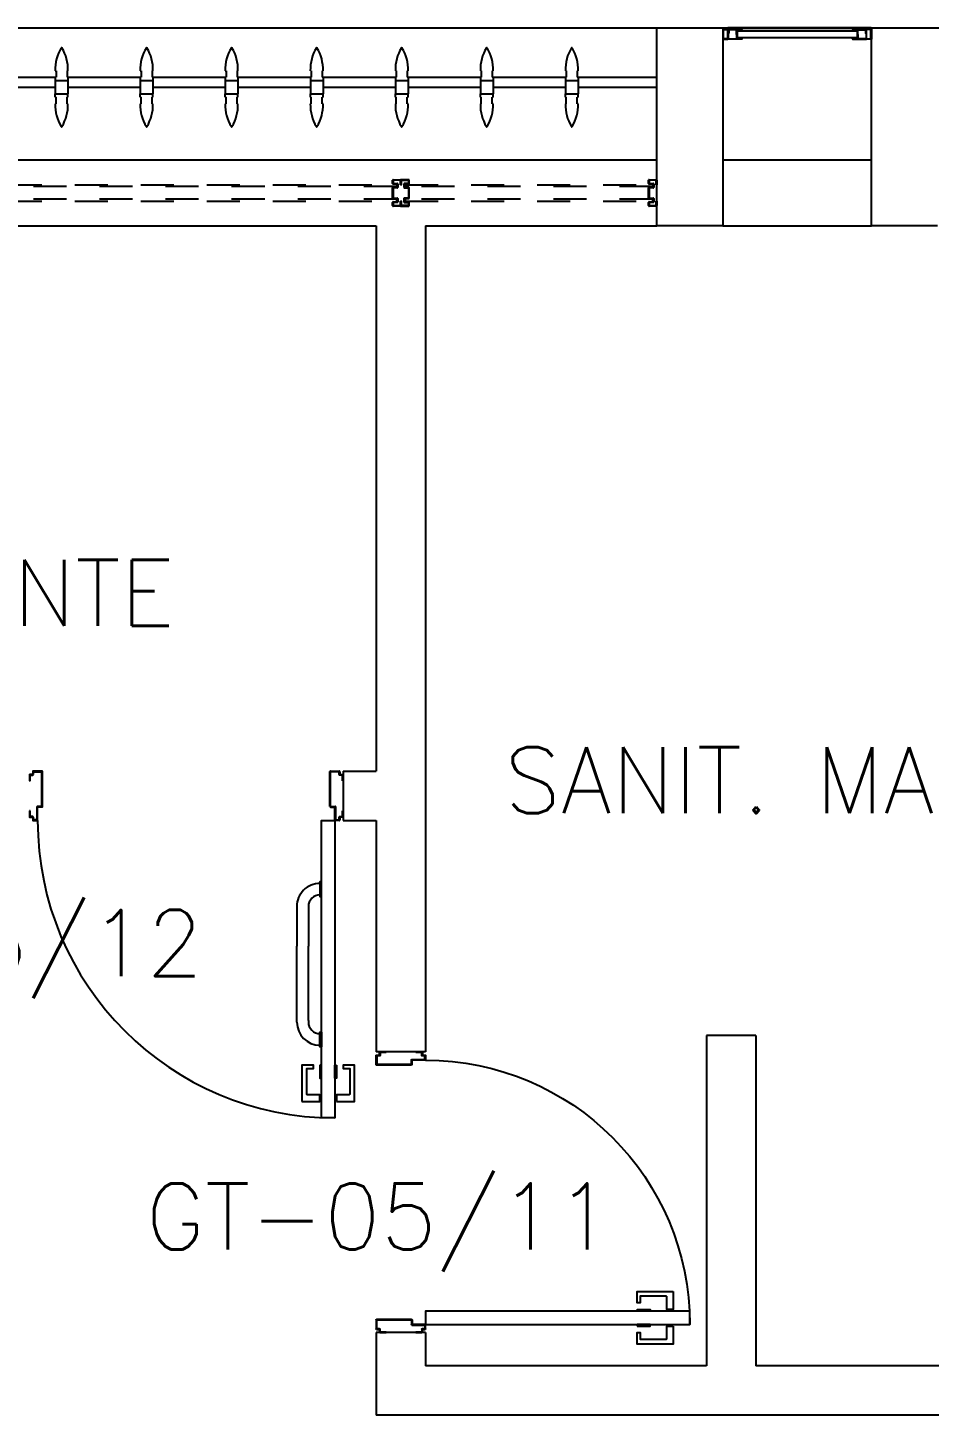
# Model space of a CAD drawing. Header units: millimetres. Extents: x 2686 to 2939, y 1294 to 1441.
# Drawn here: x 2807.566 to 2810.296, y 1406.775 to 1410.975 of the extents above; entities that cross this region are included whole.
import ezdxf

# ---------------------------------------------------------------- set-up
doc = ezdxf.new("R2010")
doc.units = ezdxf.units.MM
doc.linetypes.add('HIDDEN', pattern=[0.375, 0.25, -0.125])
for name, color, linetype in [('AR-ALV', 2, 'Continuous'), ('AR-BRISES', 1, 'Continuous'), ('AR-ESQ', 1, 'Continuous'), ('AR-ESTC', 3, 'Continuous'), ('AR-PORTA', 1, 'Continuous'), ('BR-PAINEL', 1, 'Continuous'), ('BR-SUPORTE', 1, 'Continuous'), ('DT-ESQ-BAGUETE-C', 1, 'Continuous'), ('DT-ESQ-PERFIL CADEIRA-C', 2, 'Continuous'), ('DT-ESQ-PERFIL CADEIRA-V', 2, 'Continuous'), ('DT-ESQ-VENEZIANA-C', 1, 'Continuous'), ('DT-ESQ-VENEZIANA-V', 1, 'Continuous'), ('DT-ESQ-VIDRO-PROJ', 32, 'HIDDEN'), ('DT-TXTMOD', 1, 'Continuous'), ('ENDEREÇO', 2, 'Continuous'), ('ibio', 2, 'Continuous'), ('maçaneta', 1, 'Continuous'), ('mov', 1, 'Continuous'), ('PM-PERFIL U-C', 2, 'Continuous'), ('PM-PUXADOR-V', 1, 'Continuous'), ('pm1', 2, 'Continuous'), ('pm2', 2, 'Continuous'), ('TEXTO', 2, 'Continuous')]:
    doc.layers.add(name, color=color, linetype=linetype)
doc.styles.add('S10', font='simplex.shx', dxfattribs={"height": 0.1})
doc.styles.add('UNB-100', font='simplex.shx', dxfattribs={"height": 0.2})
doc.styles.add('UNB1-100', font='simplex.shx', dxfattribs={"height": 0.2})

# ---------------------------------------------------------------- blocks, each defined once
blk = doc.blocks.new('EF59-P')
at = {"layer": 'DT-ESQ-VIDRO-PROJ', "ltscale": 0.1}
for points in [[(0.025, -0.1285), (0.025, -0.1385, -0.414214), (0.0235, -0.14), (0.0015, -0.14, -0.414214), (0, -0.1385), (0, -0.125), (0.0015, -0.125), (0.0015, -0.138, 0.414214), (0.002, -0.1385), (0.023, -0.1385, 0.414214), (0.0235, -0.138), (0.0235, -0.1285), (0.0105, -0.1285, -0.414214), (0.009, -0.127), (0.009, -0.117, -0.414214), (0.0105, -0.1155), (0.0235, -0.1155), (0.0235, -0.0845), (0.0105, -0.0845, -0.414214), (0.009, -0.083), (0.009, -0.073, -0.414214), (0.0105, -0.0715), (0.0235, -0.0715), (0.0235, -0.062, 0.414214), (0.023, -0.0615), (0.002, -0.0615, 0.414214), (0.0015, -0.062), (0.0015, -0.075), (0, -0.075), (0, -0.0615, -0.414214), (0.0015, -0.06), (0.0235, -0.06, -0.414214), (0.025, -0.0615), (0.025, -0.0715, -0.414214), (0.0235, -0.073), (0.0105, -0.073), (0.0105, -0.083), (0.0235, -0.083), (0.0235, -0.083, -0.414214), (0.025, -0.0845), (0.025, -0.1155, -0.414214), (0.0235, -0.117), (0.0235, -0.117), (0.0105, -0.117), (0.0105, -0.127), (0.0235, -0.127, -0.414214)], [(0.75, -0.1285), (0.75, -0.1385, 0.414214), (0.7515, -0.14), (0.7735, -0.14, 0.414214), (0.775, -0.1385), (0.775, -0.125), (0.7735, -0.125), (0.7735, -0.138, -0.414214), (0.773, -0.1385), (0.752, -0.1385, -0.414214), (0.7515, -0.138), (0.7515, -0.1285), (0.7645, -0.1285, 0.414214), (0.766, -0.127), (0.766, -0.117, 0.414214), (0.7645, -0.1155), (0.7515, -0.1155), (0.7515, -0.0845), (0.7645, -0.0845, 0.414214), (0.766, -0.083), (0.766, -0.073, 0.414214), (0.7645, -0.0715), (0.7515, -0.0715), (0.7515, -0.062, -0.414214), (0.752, -0.0615), (0.773, -0.0615, -0.414214), (0.7735, -0.062), (0.7735, -0.075), (0.775, -0.075), (0.775, -0.0615, 0.414214), (0.7735, -0.06), (0.7515, -0.06, 0.414214), (0.75, -0.0615), (0.75, -0.0715, 0.414214), (0.7515, -0.073), (0.7645, -0.073), (0.7645, -0.083), (0.7515, -0.083), (0.7515, -0.083, 0.414214), (0.75, -0.0845), (0.75, -0.1155, 0.414214), (0.7515, -0.117), (0.7515, -0.117), (0.7645, -0.117), (0.7645, -0.127), (0.7515, -0.127, 0.414214)], [(0.8, -0.1285), (0.8, -0.1385, -0.414214), (0.7985, -0.14), (0.7765, -0.14, -0.414214), (0.775, -0.1385), (0.775, -0.125), (0.7765, -0.125), (0.7765, -0.138, 0.414214), (0.777, -0.1385), (0.798, -0.1385, 0.414214), (0.7985, -0.138), (0.7985, -0.1285), (0.7855, -0.1285, -0.414214), (0.784, -0.127), (0.784, -0.117, -0.414214), (0.7855, -0.1155), (0.7985, -0.1155), (0.7985, -0.0845), (0.7855, -0.0845, -0.414214), (0.784, -0.083), (0.784, -0.073, -0.414214), (0.7855, -0.0715), (0.7985, -0.0715), (0.7985, -0.062, 0.414214), (0.798, -0.0615), (0.777, -0.0615, 0.414214), (0.7765, -0.062), (0.7765, -0.075), (0.775, -0.075), (0.775, -0.0615, -0.414214), (0.7765, -0.06), (0.7985, -0.06, -0.414214), (0.8, -0.0615), (0.8, -0.0715, -0.414214), (0.7985, -0.073), (0.7855, -0.073), (0.7855, -0.083), (0.7985, -0.083), (0.7985, -0.083, -0.414214), (0.8, -0.0845), (0.8, -0.1155, -0.414214), (0.7985, -0.117), (0.7985, -0.117), (0.7855, -0.117), (0.7855, -0.127), (0.7985, -0.127, -0.414214)]]:
    blk.add_lwpolyline(points, format="xyb", close=True, dxfattribs=at)
for points in [[(0.7625, -0.081), (0.7625, -0.075), (0.0125, -0.075), (0.0125, -0.081)], [(1.9625, -0.081), (1.9625, -0.075), (0.7875, -0.075), (0.7875, -0.081)], [(0.7625, -0.119), (0.7625, -0.125), (0.0125, -0.125), (0.0125, -0.119)], [(1.9625, -0.119), (1.9625, -0.125), (0.7875, -0.125), (0.7875, -0.119)]]:
    blk.add_lwpolyline(points, close=True, dxfattribs=at)
at = {"layer": 'DT-TXTMOD', "ltscale": 0.1, "style": 'S10', "flags": 3}
for tag, p in [('M01', (0.025, -0.28)), ('M02', (0.3253, -0.28)), ('M03', (0.627, -0.28)), ('M04', (0.9288, -0.28)), ('M05', (1.2306, -0.28)), ('M06', (1.5323, -0.28)), ('M07', (1.8341, -0.28)), ('M08', (2.1359, -0.28)), ('M09', (2.4376, -0.28)), ('M10', (2.7394, -0.28)), ('M11', (3.0412, -0.28)), ('M12', (3.3429, -0.28)), ('M13', (3.6447, -0.28)), ('M14', (3.9464, -0.28)), ('M15', (4.2482, -0.28)), ('M16', (4.55, -0.28)), ('M17', (4.8517, -0.28))]:
    blk.add_attdef(tag, p, '', height=0.1, dxfattribs=at)
blk = doc.blocks.new('BR-MODULO8')
at = {"layer": 'BR-PAINEL'}
for p, q in [((-1.8217, 0.27), (-1.8192, 0.27)), ((-1.8192, 0.27), (-1.8192, 0.25)), ((-1.7858, 0.27), (-1.7858, 0.25)), ((-1.7833, 0.27), (-1.7858, 0.27)), ((-1.5642, 0.27), (-1.5617, 0.27)), ((-1.5617, 0.27), (-1.5617, 0.25)), ((-1.5283, 0.27), (-1.5283, 0.25)), ((-1.5258, 0.27), (-1.5283, 0.27)), ((-1.3067, 0.27), (-1.3042, 0.27)), ((-1.3042, 0.27), (-1.3042, 0.25)), ((-1.2708, 0.27), (-1.2708, 0.25)), ((-1.2683, 0.27), (-1.2708, 0.27)), ((-1.0492, 0.27), (-1.0467, 0.27)), ((-1.0467, 0.27), (-1.0467, 0.25)), ((-1.0133, 0.27), (-1.0133, 0.25)), ((-1.0108, 0.27), (-1.0133, 0.27)), ((-0.7917, 0.27), (-0.7892, 0.27)), ((-0.7892, 0.27), (-0.7892, 0.25)), ((-0.7558, 0.27), (-0.7558, 0.25)), ((-0.7533, 0.27), (-0.7558, 0.27)), ((-0.5342, 0.27), (-0.5317, 0.27)), ((-0.5317, 0.27), (-0.5317, 0.25)), ((-0.4958, 0.27), (-0.4983, 0.27)), ((-0.4983, 0.27), (-0.4983, 0.25)), ((-0.2767, 0.27), (-0.2742, 0.27)), ((-0.2742, 0.27), (-0.2742, 0.25)), ((-0.2408, 0.27), (-0.2408, 0.25)), ((-0.2383, 0.27), (-0.2408, 0.27)), ((-1.8217, 0.25), (-1.8217, 0.24)), ((-1.8217, 0.25), (-1.8192, 0.25)), ((-1.8217, 0.24), (-1.7833, 0.24)), ((-1.8217, 0.24), (-1.8217, 0.2)), ((-1.7833, 0.25), (-1.7858, 0.25)), ((-1.7833, 0.25), (-1.7833, 0.24)), ((-1.7833, 0.24), (-1.7833, 0.2)), ((-1.5642, 0.25), (-1.5642, 0.24)), ((-1.5642, 0.25), (-1.5617, 0.25)), ((-1.5642, 0.24), (-1.5258, 0.24)), ((-1.5642, 0.24), (-1.5642, 0.2)), ((-1.5258, 0.25), (-1.5283, 0.25)), ((-1.5258, 0.25), (-1.5258, 0.24)), ((-1.5258, 0.24), (-1.5258, 0.2)), ((-1.3067, 0.25), (-1.3067, 0.24)), ((-1.3067, 0.25), (-1.3042, 0.25)), ((-1.3067, 0.24), (-1.2683, 0.24)), ((-1.3067, 0.24), (-1.3067, 0.2)), ((-1.2683, 0.25), (-1.2708, 0.25)), ((-1.2683, 0.25), (-1.2683, 0.24)), ((-1.2683, 0.24), (-1.2683, 0.2)), ((-1.0492, 0.25), (-1.0492, 0.24)), ((-1.0492, 0.25), (-1.0467, 0.25)), ((-1.0492, 0.24), (-1.0108, 0.24)), ((-1.0492, 0.24), (-1.0492, 0.2)), ((-1.0108, 0.25), (-1.0133, 0.25)), ((-1.0108, 0.25), (-1.0108, 0.24)), ((-1.0108, 0.24), (-1.0108, 0.2)), ((-0.7917, 0.25), (-0.7917, 0.24)), ((-0.7917, 0.25), (-0.7892, 0.25)), ((-0.7917, 0.24), (-0.7533, 0.24)), ((-0.7917, 0.24), (-0.7917, 0.2)), ((-0.7533, 0.25), (-0.7558, 0.25)), ((-0.7533, 0.25), (-0.7533, 0.24)), ((-0.7533, 0.24), (-0.7533, 0.2)), ((-0.5342, 0.25), (-0.5317, 0.25)), ((-0.5342, 0.25), (-0.5342, 0.24)), ((-0.5342, 0.24), (-0.5342, 0.2)), ((-0.5342, 0.24), (-0.4958, 0.24)), ((-0.4958, 0.25), (-0.4983, 0.25)), ((-0.4958, 0.25), (-0.4958, 0.24)), ((-0.4958, 0.24), (-0.4958, 0.2)), ((-0.2767, 0.25), (-0.2767, 0.24)), ((-0.2767, 0.25), (-0.2742, 0.25)), ((-0.2767, 0.24), (-0.2383, 0.24)), ((-0.2767, 0.24), (-0.2767, 0.2)), ((-0.2383, 0.25), (-0.2408, 0.25)), ((-0.2383, 0.25), (-0.2383, 0.24)), ((-0.2383, 0.24), (-0.2383, 0.2)), ((-1.8217, 0.2), (-1.7833, 0.2)), ((-1.8217, 0.19), (-1.8217, 0.2)), ((-1.8217, 0.19), (-1.8192, 0.19)), ((-1.8217, 0.17), (-1.8192, 0.17)), ((-1.8192, 0.17), (-1.8192, 0.19)), ((-1.7833, 0.19), (-1.7858, 0.19)), ((-1.7858, 0.17), (-1.7858, 0.19)), ((-1.7833, 0.17), (-1.7858, 0.17)), ((-1.7833, 0.19), (-1.7833, 0.2)), ((-1.5642, 0.2), (-1.5258, 0.2)), ((-1.5642, 0.19), (-1.5642, 0.2)), ((-1.5642, 0.19), (-1.5617, 0.19)), ((-1.5642, 0.17), (-1.5617, 0.17)), ((-1.5617, 0.17), (-1.5617, 0.19)), ((-1.5258, 0.19), (-1.5283, 0.19)), ((-1.5283, 0.17), (-1.5283, 0.19)), ((-1.5258, 0.17), (-1.5283, 0.17)), ((-1.5258, 0.19), (-1.5258, 0.2)), ((-1.3067, 0.2), (-1.2683, 0.2)), ((-1.3067, 0.19), (-1.3067, 0.2)), ((-1.3067, 0.19), (-1.3042, 0.19)), ((-1.3067, 0.17), (-1.3042, 0.17)), ((-1.3042, 0.17), (-1.3042, 0.19)), ((-1.2683, 0.19), (-1.2708, 0.19)), ((-1.2708, 0.17), (-1.2708, 0.19)), ((-1.2683, 0.17), (-1.2708, 0.17)), ((-1.2683, 0.19), (-1.2683, 0.2)), ((-1.0492, 0.2), (-1.0108, 0.2)), ((-1.0492, 0.19), (-1.0492, 0.2)), ((-1.0492, 0.19), (-1.0467, 0.19)), ((-1.0492, 0.17), (-1.0467, 0.17)), ((-1.0467, 0.17), (-1.0467, 0.19)), ((-1.0108, 0.19), (-1.0133, 0.19)), ((-1.0133, 0.17), (-1.0133, 0.19)), ((-1.0108, 0.17), (-1.0133, 0.17)), ((-1.0108, 0.19), (-1.0108, 0.2)), ((-0.7917, 0.2), (-0.7533, 0.2)), ((-0.7917, 0.19), (-0.7917, 0.2)), ((-0.7917, 0.19), (-0.7892, 0.19)), ((-0.7917, 0.17), (-0.7892, 0.17)), ((-0.7892, 0.17), (-0.7892, 0.19)), ((-0.7533, 0.19), (-0.7558, 0.19)), ((-0.7558, 0.17), (-0.7558, 0.19)), ((-0.7533, 0.17), (-0.7558, 0.17)), ((-0.7533, 0.19), (-0.7533, 0.2)), ((-0.5342, 0.19), (-0.5342, 0.2)), ((-0.5342, 0.2), (-0.4958, 0.2)), ((-0.5342, 0.19), (-0.5317, 0.19)), ((-0.5342, 0.17), (-0.5317, 0.17)), ((-0.5317, 0.17), (-0.5317, 0.19)), ((-0.4983, 0.17), (-0.4983, 0.19)), ((-0.4958, 0.19), (-0.4983, 0.19)), ((-0.4958, 0.17), (-0.4983, 0.17)), ((-0.4958, 0.19), (-0.4958, 0.2)), ((-0.2767, 0.2), (-0.2383, 0.2)), ((-0.2767, 0.19), (-0.2767, 0.2)), ((-0.2767, 0.19), (-0.2742, 0.19)), ((-0.2767, 0.17), (-0.2742, 0.17)), ((-0.2742, 0.17), (-0.2742, 0.19)), ((-0.2383, 0.19), (-0.2408, 0.19)), ((-0.2408, 0.17), (-0.2408, 0.19)), ((-0.2383, 0.17), (-0.2408, 0.17)), ((-0.2383, 0.19), (-0.2383, 0.2))]:
    blk.add_line(p, q, dxfattribs=at)
for centre, radius, start, end in [((-1.6967, 0.2739), 0.1251, 148.4721, 181.772), ((-1.8025, 0.3387), 0.001, 37.1012, 142.8988), ((-1.9083, 0.2739), 0.1251, 358.228, 31.5279), ((-1.4392, 0.2739), 0.1251, 148.4721, 181.772), ((-1.545, 0.3387), 0.001, 37.1012, 142.8988), ((-1.6508, 0.2739), 0.1251, 358.228, 31.5279), ((-1.1817, 0.2739), 0.1251, 148.4721, 181.772), ((-1.2875, 0.3387), 0.001, 37.1012, 142.8988), ((-1.3933, 0.2739), 0.1251, 358.228, 31.5279), ((-0.9242, 0.2739), 0.1251, 148.4721, 181.772), ((-1.03, 0.3387), 0.001, 37.1012, 142.8988), ((-1.1358, 0.2739), 0.1251, 358.228, 31.5279), ((-0.6667, 0.2739), 0.1251, 148.4721, 181.772), ((-0.7725, 0.3387), 0.001, 37.1012, 142.8988), ((-0.8783, 0.2739), 0.1251, 358.228, 31.5279), ((-0.4092, 0.2739), 0.1251, 148.4721, 181.772), ((-0.515, 0.3387), 0.001, 37.1012, 142.8988), ((-0.6208, 0.2739), 0.1251, 358.228, 31.5279), ((-0.1517, 0.2739), 0.1251, 148.4721, 181.772), ((-0.2575, 0.3387), 0.001, 37.1012, 142.8988), ((-0.3633, 0.2739), 0.1251, 358.228, 31.5279), ((-1.6967, 0.1661), 0.1251, 178.228, 211.5279), ((-1.9083, 0.1661), 0.1251, 328.4721, 1.772), ((-1.4392, 0.1661), 0.1251, 178.228, 211.5279), ((-1.6508, 0.1661), 0.1251, 328.4721, 1.772), ((-1.1817, 0.1661), 0.1251, 178.228, 211.5279), ((-1.3933, 0.1661), 0.1251, 328.4721, 1.772), ((-0.9242, 0.1661), 0.1251, 178.228, 211.5279), ((-1.1358, 0.1661), 0.1251, 328.4721, 1.772), ((-0.6667, 0.1661), 0.1251, 178.228, 211.5279), ((-0.8783, 0.1661), 0.1251, 328.4721, 1.772), ((-0.4092, 0.1661), 0.1251, 178.228, 211.5279), ((-0.6208, 0.1661), 0.1251, 328.4721, 1.772), ((-0.1517, 0.1661), 0.1251, 178.228, 211.5279), ((-0.3633, 0.1661), 0.1251, 328.4721, 1.772), ((-1.8025, 0.1013), 0.001, 217.1012, 322.8988), ((-1.545, 0.1013), 0.001, 217.1012, 322.8988), ((-1.2875, 0.1013), 0.001, 217.1012, 322.8988), ((-1.03, 0.1013), 0.001, 217.1012, 322.8988), ((-0.7725, 0.1013), 0.001, 217.1012, 322.8988), ((-0.515, 0.1013), 0.001, 217.1012, 322.8988), ((-0.2575, 0.1013), 0.001, 217.1012, 322.8988)]:
    blk.add_arc(centre, radius, start, end, dxfattribs=at)
at = {"layer": 'BR-SUPORTE'}
for p, q in [((-2.0408, 0.25), (-1.8192, 0.25)), ((-2.0408, 0.22), (-1.8217, 0.22)), ((-1.7833, 0.25), (-1.5617, 0.25)), ((-1.7833, 0.22), (-1.5642, 0.22)), ((-1.5258, 0.25), (-1.3042, 0.25)), ((-1.5258, 0.22), (-1.3067, 0.22)), ((-1.2683, 0.25), (-1.0467, 0.25)), ((-1.2683, 0.22), (-1.0492, 0.22)), ((-1.0108, 0.25), (-0.7892, 0.25)), ((-1.0108, 0.22), (-0.7917, 0.22)), ((-0.7533, 0.25), (-0.5317, 0.25)), ((-0.7533, 0.22), (-0.5342, 0.22)), ((-0.4958, 0.25), (-0.2742, 0.25)), ((-0.4958, 0.22), (-0.2767, 0.22)), ((-0.2383, 0.25), (0, 0.25)), ((-0.2383, 0.22), (0, 0.22))]:
    blk.add_line(p, q, dxfattribs=at)
blk = doc.blocks.new('PM3')
at = {"layer": 'maçaneta'}
for points in [[(0.02, 0.825), (-0.035, 0.825), (-0.035, 0.715), (0, 0.715), (0, 0.725), (-0.02, 0.725), (-0.02, 0.8035, -0.414214), (-0.0185, 0.805), (0.02, 0.805)], [(0.125, 0.825), (0.07, 0.825), (0.07, 0.805), (0.1085, 0.805, -0.414214), (0.11, 0.8035), (0.11, 0.725), (0.09, 0.725), (0.09, 0.715), (0.125, 0.715)]]:
    blk.add_lwpolyline(points, format="xyb", close=True, dxfattribs=at)
for points in [[(0.02, 0.715), (0.02, 0.755), (0.025, 0.755), (0.025, 0.715)], [(0.07, 0.715), (0.07, 0.755), (0.065, 0.755), (0.065, 0.715)]]:
    blk.add_lwpolyline(points, close=True, dxfattribs=at)
at = {"layer": 'mov'}
blk.add_arc((0.025, 0.075), 0.8, 0, 90, dxfattribs=at)
at = {"layer": 'PM-PERFIL U-C'}
for p, q in [((0, 0.045), (0, 0.0635)), ((0.002, 0.045), (0, 0.045)), ((0.0015, 0.065), (0.01, 0.065)), ((0.002, 0.063), (0.002, 0.045)), ((0.0105, 0.063), (0.002, 0.063)), ((0.01, 0.065), (0.01, 0.0735)), ((0.0115, 0.075), (0.0235, 0.075)), ((0.012, 0.073), (0.012, 0.0645)), ((0.023, 0.073), (0.012, 0.073)), ((0.023, 0.0335), (0.023, 0.073)), ((0.025, 0.0735), (0.025, 0.034)), ((0.825, 0.0735), (0.825, 0.034)), ((0.8385, 0.075), (0.8265, 0.075)), ((0.827, 0.073), (0.838, 0.073)), ((0.827, 0.0335), (0.827, 0.073)), ((0.838, 0.073), (0.838, 0.0645)), ((0.8395, 0.063), (0.848, 0.063)), ((0.84, 0.065), (0.84, 0.0735)), ((0.8485, 0.065), (0.84, 0.065)), ((0.848, 0.063), (0.848, 0.045)), ((0.848, 0.045), (0.85, 0.045)), ((0.85, 0.045), (0.85, 0.0635)), ((0.038, 0.032), (0.0245, 0.032)), ((0.0385, 0.034), (0.025, 0.034)), ((0.038, 0.032), (0.038, -0.073)), ((0.04, 0.0325), (0.04, -0.0735)), ((0.81, 0.0325), (0.81, -0.0735)), ((0.8115, 0.034), (0.825, 0.034)), ((0.812, 0.032), (0.8255, 0.032)), ((0.812, 0.032), (0.812, -0.073)), ((0, -0.045), (0.002, -0.045)), ((0, -0.0635), (0, -0.045)), ((0.01, -0.065), (0.0015, -0.065)), ((0.002, -0.045), (0.002, -0.063)), ((0.002, -0.063), (0.0105, -0.063)), ((0.01, -0.0735), (0.01, -0.065)), ((0.0385, -0.075), (0.0115, -0.075)), ((0.012, -0.0645), (0.012, -0.073)), ((0.012, -0.073), (0.038, -0.073)), ((0.8115, -0.075), (0.8385, -0.075)), ((0.838, -0.073), (0.812, -0.073)), ((0.838, -0.0645), (0.838, -0.073)), ((0.848, -0.063), (0.8395, -0.063)), ((0.84, -0.0735), (0.84, -0.065)), ((0.84, -0.065), (0.8485, -0.065)), ((0.85, -0.045), (0.848, -0.045)), ((0.848, -0.045), (0.848, -0.063)), ((0.85, -0.0635), (0.85, -0.045))]:
    blk.add_line(p, q, dxfattribs=at)
for centre, start, end in [((0.0015, 0.0635), 90, 180), ((0.0115, 0.0735), 90, 180), ((0.0105, 0.0645), 270, 0), ((0.0235, 0.0735), 360, 90), ((0.8265, 0.0735), 90, 180), ((0.8395, 0.0645), 180, 270), ((0.8385, 0.0735), 0, 90), ((0.8485, 0.0635), 0, 90), ((0.0245, 0.0335), 180, 270), ((0.0385, 0.0325), 0, 90), ((0.8115, 0.0325), 90, 180), ((0.8255, 0.0335), 270, 0), ((0.0015, -0.0635), 180, 270), ((0.0115, -0.0735), 180, 270), ((0.0105, -0.0645), 0, 90), ((0.0385, -0.0735), 269.9386, 0), ((0.8115, -0.0735), 180, 270.0614), ((0.8395, -0.0645), 90, 180), ((0.8385, -0.0735), 270, 0), ((0.8485, -0.0635), 270, 0)]:
    blk.add_arc(centre, 0.0015, start, end, dxfattribs=at)
at = {"layer": 'pm1'}
blk.add_lwpolyline([(0.065, 0.875), (0.065, 0.075), (0.025, 0.075), (0.025, 0.875)], close=True, dxfattribs=at)
blk = doc.blocks.new('marco-d')
at = {"layer": 'PM-PERFIL U-C'}
for p, q in [((-0.0135, 0), (-0.0015, 0)), ((-0.025, -0.03), (-0.025, -0.0115)), ((-0.023, -0.03), (-0.025, -0.03)), ((-0.0235, -0.01), (-0.015, -0.01)), ((-0.0145, -0.012), (-0.023, -0.012)), ((-0.023, -0.012), (-0.023, -0.03)), ((-0.015, -0.01), (-0.015, -0.0015)), ((-0.002, -0.002), (-0.013, -0.002)), ((-0.013, -0.002), (-0.013, -0.0105)), ((-0.002, -0.0415), (-0.002, -0.002)), ((0, -0.0015), (0, -0.041)), ((0.0135, -0.041), (0, -0.041)), ((0.013, -0.043), (-0.0005, -0.043)), ((0.013, -0.043), (0.013, -0.148)), ((0.015, -0.0425), (0.015, -0.1485)), ((-0.025, -0.1385), (-0.025, -0.12)), ((-0.025, -0.12), (-0.023, -0.12)), ((-0.023, -0.12), (-0.023, -0.138)), ((-0.015, -0.14), (-0.0235, -0.14)), ((-0.023, -0.138), (-0.0145, -0.138)), ((-0.015, -0.1485), (-0.015, -0.14)), ((0.0135, -0.15), (-0.0135, -0.15)), ((-0.013, -0.1395), (-0.013, -0.148)), ((-0.013, -0.148), (0.013, -0.148))]:
    blk.add_line(p, q, dxfattribs=at)
for centre, start, end in [((-0.0135, -0.0015), 90, 180), ((-0.0015, -0.0015), 360, 90), ((-0.0235, -0.0115), 90, 180), ((-0.0145, -0.0105), 270, 0), ((-0.0005, -0.0415), 180, 270), ((0.0135, -0.0425), 0, 90), ((-0.0235, -0.1385), 180, 270), ((-0.0135, -0.1485), 180, 270), ((-0.0145, -0.1395), 0, 90), ((0.0135, -0.1485), 269.9386, 0)]:
    blk.add_arc(centre, 0.0015, start, end, dxfattribs=at)
blk = doc.blocks.new('marco-e')
at = {"layer": 'PM-PERFIL U-C'}
for p, q in [((-0.0135, -0.041), (0, -0.041)), ((0, -0.0015), (0, -0.041)), ((0.0135, 0), (0.0015, 0)), ((0.002, -0.0415), (0.002, -0.002)), ((0.002, -0.002), (0.013, -0.002)), ((0.013, -0.002), (0.013, -0.0105)), ((0.0145, -0.012), (0.023, -0.012)), ((0.015, -0.01), (0.015, -0.0015)), ((0.0235, -0.01), (0.015, -0.01)), ((0.023, -0.012), (0.023, -0.03)), ((0.023, -0.03), (0.025, -0.03)), ((0.025, -0.03), (0.025, -0.0115)), ((-0.015, -0.0425), (-0.015, -0.1485)), ((-0.013, -0.043), (0.0005, -0.043)), ((-0.013, -0.043), (-0.013, -0.148)), ((0.025, -0.12), (0.023, -0.12)), ((0.023, -0.12), (0.023, -0.138)), ((0.025, -0.1385), (0.025, -0.12)), ((-0.0135, -0.15), (0.0135, -0.15)), ((0.013, -0.148), (-0.013, -0.148)), ((0.013, -0.1395), (0.013, -0.148)), ((0.023, -0.138), (0.0145, -0.138)), ((0.015, -0.14), (0.0235, -0.14)), ((0.015, -0.1485), (0.015, -0.14))]:
    blk.add_line(p, q, dxfattribs=at)
for centre, start, end in [((-0.0135, -0.0425), 90, 180), ((0.0015, -0.0015), 90, 180), ((0.0005, -0.0415), 270, 0), ((0.0145, -0.0105), 180, 270), ((0.0135, -0.0015), 0, 90), ((0.0235, -0.0115), 0, 90), ((-0.0135, -0.1485), 180, 270.0614), ((0.0145, -0.1395), 90, 180), ((0.0135, -0.1485), 270, 0), ((0.0235, -0.1385), 270, 0)]:
    blk.add_arc(centre, 0.0015, start, end, dxfattribs=at)
blk = doc.blocks.new('PM4')
at = {"layer": 'maçaneta'}
for points in [[(0.02, 1), (-0.035, 1), (-0.035, 0.89), (0, 0.89), (0, 0.9), (-0.02, 0.9), (-0.02, 0.9785, -0.414214), (-0.0185, 0.98), (0.02, 0.98)], [(0.125, 1), (0.07, 1), (0.07, 0.98), (0.1085, 0.98, -0.414214), (0.11, 0.9785), (0.11, 0.9), (0.09, 0.9), (0.09, 0.89), (0.125, 0.89)]]:
    blk.add_lwpolyline(points, format="xyb", close=True, dxfattribs=at)
for points in [[(0.02, 0.89), (0.02, 0.93), (0.025, 0.93), (0.025, 0.89)], [(0.07, 0.89), (0.07, 0.93), (0.065, 0.93), (0.065, 0.89)]]:
    blk.add_lwpolyline(points, close=True, dxfattribs=at)
at = {"layer": 'mov'}
blk.add_arc((0.025, 0.15), 0.9, 0, 90, dxfattribs=at)
at = {"layer": 'PM-PUXADOR-V'}
for p, q in [((0.14, 0.76), (0.14, 0.755)), ((0.105, 0.755), (0.105, 0.53)), ((0.14, 0.755), (0.14, 0.53)), ((0.105, 0.415), (0.105, 0.53)), ((0.14, 0.415), (0.14, 0.53)), ((0.105, 0.41), (0.105, 0.415)), ((0.14, 0.41), (0.14, 0.415))]:
    blk.add_line(p, q, dxfattribs=at)
for points in [[(0.065, 0.835), (0.07, 0.835), (0.07, 0.79), (0.065, 0.79)], [(0.065, 0.335), (0.07, 0.335), (0.07, 0.38), (0.065, 0.38)]]:
    blk.add_lwpolyline(points, close=True, dxfattribs=at)
blk.add_lwpolyline([(0.105, 0.755), (0.105, 0.76, 0.414214), (0.07, 0.795)], format="xyb", dxfattribs=at)
for centre, radius, start, end in [((0.07, 0.76), 0.07, 0, 90), ((0.07, 0.41), 0.035, 270, 0), ((0.07, 0.41), 0.07, 270, 0)]:
    blk.add_arc(centre, radius, start, end, dxfattribs=at)
at = {"layer": 'pm2'}
blk.add_lwpolyline([(0.065, 1.05), (0.065, 0.15), (0.025, 0.15), (0.025, 1.05)], close=True, dxfattribs=at)
at = {"layer": 'pm1'}
for name, p in [('marco-d', (0.025, 0.15)), ('marco-e', (0.925, 0.15))]:
    blk.add_blockref(name, p, dxfattribs=at)
blk = doc.blocks.new('EF01C-P')
at = {"layer": 'DT-ESQ-BAGUETE-C', "ltscale": 0.1}
for points in [[(0.0015, 0.035), (0.015, 0.035), (0.015, 0.0335), (0.0015, 0.0335), (0.0015, 0.005), (0.015, 0.005), (0.015, 0.0035), (0.0015, 0.0035, -0.414214), (0, 0.005), (0, 0.0335, -0.414214)], [(0.4485, 0.035), (0.435, 0.035), (0.435, 0.0335), (0.4485, 0.0335), (0.4485, 0.005), (0.435, 0.005), (0.435, 0.0035), (0.4485, 0.0035, 0.414214), (0.45, 0.005), (0.45, 0.0335, 0.414214)]]:
    blk.add_lwpolyline(points, format="xyb", close=True, dxfattribs=at)
at = {"layer": 'DT-ESQ-PERFIL CADEIRA-C', "ltscale": 0.1}
for points in [[(0.01, 0.0015), (0.01, 0.003), (0.0015, 0.003, 1), (0.0015, 0), (0.015, 0, 0.414214), (0.0165, 0.0015), (0.0165, 0.0335), (0.043, 0.0335)], [(0.043, 0.0065), (0.018, 0.0065), (0.018, 0.0165), (0.0165, 0.0165), (0.0165, 0.0065, 0.414214), (0.018, 0.005), (0.043, 0.005), (0.0565, 0.005, 1), (0.0565, 0.008), (0.043, 0.008), (0.043, 0.02), (0.043, 0.032), (0.0565, 0.032, 1), (0.0565, 0.035), (0.043, 0.035), (0.0165, 0.035, 0.414214), (0.015, 0.0335), (0.015, 0.0015), (0.0015, 0.0015)], [(0.0415, 0.02), (0.0415, 0.032, -0.414214), (0.043, 0.0335), (0.0565, 0.0335)], [(0.0415, 0.02), (0.0415, 0.008, 0.414214), (0.043, 0.0065), (0.0565, 0.0065)], [(0.407, 0.0065), (0.432, 0.0065), (0.432, 0.0165), (0.4335, 0.0165), (0.4335, 0.0065, -0.414214), (0.432, 0.005), (0.407, 0.005), (0.3935, 0.005, -1), (0.3935, 0.008), (0.407, 0.008), (0.407, 0.02), (0.407, 0.032), (0.3935, 0.032, -1), (0.3935, 0.035), (0.407, 0.035), (0.4335, 0.035, -0.414214), (0.435, 0.0335), (0.435, 0.0015), (0.4485, 0.0015)], [(0.4085, 0.02), (0.4085, 0.032, 0.414214), (0.407, 0.0335), (0.3935, 0.0335)], [(0.4085, 0.02), (0.4085, 0.008, -0.414214), (0.407, 0.0065), (0.3935, 0.0065)], [(0.44, 0.0015), (0.44, 0.003), (0.4485, 0.003, -1), (0.4485, 0), (0.435, 0, -0.414214), (0.4335, 0.0015), (0.4335, 0.0335), (0.407, 0.0335)]]:
    blk.add_lwpolyline(points, format="xyb", dxfattribs=at)
at = {"layer": 'DT-ESQ-PERFIL CADEIRA-V', "ltscale": 0.1}
blk.add_line((0.015, 0), (0.435, 0), dxfattribs=at)
at = {"layer": 'DT-ESQ-VENEZIANA-C', "ltscale": 0.1}
for p, q in [((0.043, 0.0105), (0.407, 0.0105)), ((0.043, 0.009), (0.407, 0.009))]:
    blk.add_line(p, q, dxfattribs=at)
at = {"layer": 'DT-ESQ-VENEZIANA-V', "ltscale": 0.1}
blk.add_line((0.043, 0.031), (0.407, 0.031), dxfattribs=at)
at = {"layer": 'DT-TXTMOD', "ltscale": 0.1, "style": 'S10', "flags": 3}
blk.add_attdef('EF01C', (0.0208, -0.14), '', height=0.1, dxfattribs=at)

msp = doc.modelspace()

# ---------------------------------------------------------------- linework, layer by layer
at = {"layer": 'AR-ALV'}
for p, q in [((2804.3207, 1410.5749), (2809.4707, 1410.5749)), ((2809.6707, 1410.5749), (2810.1207, 1410.5749)), ((2806.3707, 1410.3749), (2808.6207, 1410.3749)), ((2808.6207, 1410.3749), (2808.6207, 1408.7249)), ((2808.7707, 1410.3749), (2808.7707, 1407.8749)), ((2808.7707, 1410.3749), (2809.4707, 1410.3749)), ((2809.6707, 1410.3749), (2810.1207, 1410.3749)), ((2808.5207, 1408.7249), (2808.6207, 1408.7249)), ((2808.5207, 1408.7249), (2808.5207, 1408.5749)), ((2808.5207, 1408.5749), (2808.6207, 1408.5749)), ((2808.6207, 1408.5749), (2808.6207, 1407.8749)), ((2809.6207, 1407.9249), (2809.6207, 1406.9249)), ((2809.7707, 1407.9249), (2809.6207, 1407.9249)), ((2809.7707, 1407.9249), (2809.7707, 1406.9249)), ((2808.7707, 1407.8749), (2808.6207, 1407.8749)), ((2808.6207, 1407.0249), (2808.6207, 1406.7749)), ((2808.7707, 1407.0249), (2808.6207, 1407.0249)), ((2808.7707, 1407.0249), (2808.7707, 1406.9249)), ((2809.6207, 1406.9249), (2808.7707, 1406.9249)), ((2811.6207, 1406.9249), (2809.7707, 1406.9249)), ((2813.0707, 1406.7749), (2808.6207, 1406.7749))]:
    msp.add_line(p, q, dxfattribs=at)
at = {"layer": 'AR-ESTC'}
for p, q in [((2809.4707, 1410.3749), (2809.4707, 1410.9749)), ((2809.4707, 1410.9749), (2809.6707, 1410.9749)), ((2809.6707, 1410.9749), (2809.6707, 1410.3749)), ((2810.1207, 1410.3749), (2810.1207, 1410.9749)), ((2810.1207, 1410.9749), (2810.3207, 1410.9749)), ((2809.6707, 1410.3749), (2809.4707, 1410.3749)), ((2810.3207, 1410.3749), (2810.1207, 1410.3749))]:
    msp.add_line(p, q, dxfattribs=at)
at = {"layer": 'ibio'}
msp.add_line((2803.4707, 1410.9749), (2846.3207, 1410.9749), dxfattribs=at)

# ---------------------------------------------------------------- block references
at = {"layer": 'AR-BRISES'}
msp.add_blockref('BR-MODULO8', (2809.4707, 1410.5749), dxfattribs=at)
at = {"layer": 'AR-ESQ', "rotation": 180}
for name, p in [('EF01C-P', (2810.1207, 1410.9749)), ('EF59-P', (2809.4707, 1410.3749))]:
    msp.add_blockref(name, p, dxfattribs=at)
at = {"layer": 'AR-PORTA', "rotation": 180}
msp.add_blockref('PM4', (2808.5207, 1408.7249), dxfattribs=at)
at = {"layer": 'AR-PORTA', "xscale": -1, "rotation": 270}
msp.add_blockref('PM3', (2808.6957, 1407.0249), dxfattribs=at)

# ---------------------------------------------------------------- texts
at = {"layer": 'ENDEREÇO', "style": 'UNB1-100'}
for s, p in [('GT-05/12', (2806.6825, 1408.1045)), ('GT-05/11', (2807.9226, 1407.2767))]:
    msp.add_text(s, height=0.2, dxfattribs=at).set_placement(p)
at = {"layer": 'TEXTO', "style": 'UNB-100'}
for s, p in [('DEFICIENTE', (2806.5442, 1409.1647)), ('SANIT. MASC.', (2809.0087, 1408.5972))]:
    msp.add_text(s, height=0.2, dxfattribs=at).set_placement(p)

doc.saveas('drawing.dxf')
